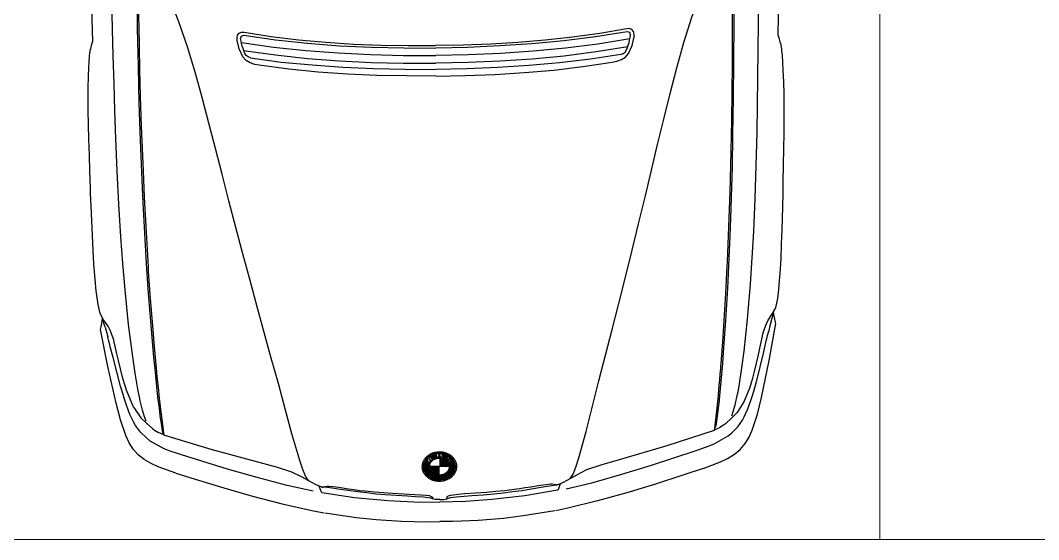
# Model space of a CAD drawing. Header units: inches. Extents: x 13 to 261, y -112 to -47.
# Drawn here: x 195.994 to 198.668, y -83.727 to -82.364 of the extents above; entities that cross this region are included whole.
import ezdxf

# ---------------------------------------------------------------- set-up
doc = ezdxf.new("R2010")
doc.units = ezdxf.units.IN
doc.header["$MEASUREMENT"] = 0
doc.layers.add('CAJONES', color=3, linetype='Continuous', lineweight=20)

msp = doc.modelspace()

# ---------------------------------------------------------------- linework, layer by layer
at = {"linetype": 'Continuous'}
for p, q in [((197.9843, -82.4026), (197.9885, -82.1515)), ((196.1844, -82.4187), (196.1756, -82.1678)), ((197.9942, -82.444), (197.9936, -82.4415)), ((196.1752, -82.4603), (196.1757, -82.4578)), ((197.9782, -83.1162), (197.9787, -83.1142)), ((196.2032, -83.132), (196.2027, -83.13)), ((196.2264, -83.2063), (196.2233, -83.1949)), ((197.9563, -83.1909), (197.9592, -83.1793)), ((197.8944, -83.3654), (197.8949, -83.3644)), ((196.2915, -83.3798), (196.291, -83.3788)), ((197.8166, -83.4386), (197.8305, -83.4325)), ((196.3706, -83.4516), (196.3566, -83.4457)), ((197.0713, -83.5249), (197.0545, -83.525)), ((197.068, -83.5236), (197.055, -83.5237)), ((197.0647, -83.5224), (197.0556, -83.5224)), ((197.0614, -83.5211), (197.0562, -83.5211)), ((197.0582, -83.5198), (197.0568, -83.5198)), ((197.059, -83.5185), (197.0576, -83.5185)), ((197.0599, -83.5172), (197.0584, -83.5172)), ((197.0624, -83.5159), (197.0593, -83.5159)), ((197.0617, -83.5146), (197.0603, -83.5146)), ((197.0629, -83.5133), (197.0614, -83.5133)), ((197.0635, -83.5172), (197.0614, -83.5172)), ((197.0668, -83.5119), (197.0626, -83.512)), ((197.0657, -83.5106), (197.064, -83.5107)), ((197.0673, -83.5093), (197.0654, -83.5093)), ((197.068, -83.5132), (197.0667, -83.5132)), ((197.0866, -83.5079), (197.0671, -83.508)), ((197.0682, -83.5171), (197.0679, -83.5171)), ((197.0866, -83.5066), (197.0689, -83.5067)), ((197.0715, -83.5184), (197.069, -83.5184)), ((197.0865, -83.5092), (197.0697, -83.5093)), ((197.0756, -83.5197), (197.0702, -83.5197)), ((197.0721, -83.5236), (197.0703, -83.5236)), ((197.0865, -83.5105), (197.0708, -83.5106)), ((197.0867, -83.5053), (197.071, -83.5054)), ((197.0731, -83.5223), (197.0711, -83.5223)), ((197.0742, -83.521), (197.0713, -83.521)), ((197.0865, -83.5118), (197.072, -83.5119)), ((197.0894, -83.513), (197.0731, -83.5132)), ((197.0867, -83.504), (197.0734, -83.5041)), ((197.0843, -83.5144), (197.0743, -83.5145)), ((197.0771, -83.5183), (197.0748, -83.5184)), ((197.0813, -83.5157), (197.0754, -83.5158)), ((197.0868, -83.5027), (197.0763, -83.5027)), ((197.079, -83.517), (197.0764, -83.517)), ((197.0868, -83.5014), (197.0798, -83.5014)), ((197.1033, -83.4999), (197.0849, -83.5001)), ((197.0991, -83.5116), (197.0893, -83.5117)), ((197.0917, -83.5091), (197.0907, -83.5091)), ((197.0922, -83.5104), (197.0907, -83.5104)), ((197.0911, -83.5078), (197.0908, -83.5078)), ((197.0968, -83.5013), (197.0914, -83.5013)), ((197.0963, -83.5026), (197.0919, -83.5026)), ((197.0958, -83.5039), (197.0925, -83.5039)), ((197.0953, -83.5052), (197.093, -83.5052)), ((197.0948, -83.5065), (197.0935, -83.5065)), ((197.0943, -83.5078), (197.094, -83.5078)), ((197.1024, -83.5155), (197.0942, -83.5156)), ((197.1058, -83.5168), (197.0942, -83.5169)), ((197.1081, -83.5181), (197.0942, -83.5182)), ((197.1101, -83.5193), (197.0942, -83.5195)), ((197.1116, -83.5206), (197.0943, -83.5208)), ((197.1129, -83.5219), (197.0943, -83.5221)), ((197.1141, -83.5232), (197.0943, -83.5234)), ((197.115, -83.5245), (197.0943, -83.5247)), ((197.0977, -83.5104), (197.0961, -83.5104)), ((197.0976, -83.5091), (197.0967, -83.5091)), ((197.0975, -83.5078), (197.0972, -83.5078)), ((197.1126, -83.5128), (197.099, -83.5129)), ((197.1083, -83.5012), (197.1014, -83.5012)), ((197.1119, -83.5024), (197.1014, -83.5025)), ((197.1148, -83.5037), (197.1015, -83.5038)), ((197.1173, -83.505), (197.1016, -83.5051)), ((197.1193, -83.5063), (197.1016, -83.5064)), ((197.1212, -83.5075), (197.1017, -83.5077)), ((197.1229, -83.5088), (197.1018, -83.509)), ((197.1175, -83.5102), (197.1018, -83.5103)), ((197.1167, -83.5115), (197.1019, -83.5116)), ((197.1117, -83.5141), (197.1041, -83.5142)), ((197.1116, -83.5154), (197.1071, -83.5155)), ((197.1122, -83.5167), (197.1095, -83.5168)), ((197.1134, -83.518), (197.1114, -83.518)), ((197.1146, -83.5193), (197.1129, -83.5193)), ((197.1158, -83.5206), (197.1143, -83.5206)), ((197.117, -83.5219), (197.1155, -83.5219)), ((197.1186, -83.5167), (197.116, -83.5167)), ((197.1173, -83.5154), (197.1163, -83.5154)), ((197.1182, -83.5232), (197.1165, -83.5232)), ((197.1198, -83.518), (197.1172, -83.518)), ((197.1341, -83.5243), (197.1173, -83.5245)), ((197.1192, -83.5193), (197.1185, -83.5193)), ((197.1223, -83.514), (197.1198, -83.5141)), ((197.1336, -83.523), (197.1204, -83.5232)), ((197.1235, -83.5153), (197.1209, -83.5153)), ((197.1229, -83.5166), (197.1221, -83.5166)), ((197.133, -83.5217), (197.1222, -83.5218)), ((197.1244, -83.5101), (197.1225, -83.5101)), ((197.1257, -83.5114), (197.1237, -83.5114)), ((197.1324, -83.5204), (197.1241, -83.5205)), ((197.127, -83.5127), (197.125, -83.5127)), ((197.1317, -83.5192), (197.126, -83.5192)), ((197.1281, -83.514), (197.1262, -83.514)), ((197.1291, -83.5153), (197.1274, -83.5153)), ((197.1309, -83.5179), (197.1278, -83.5179)), ((197.13, -83.5166), (197.1286, -83.5166)), ((197.0686, -83.5327), (197.0529, -83.5329)), ((197.0685, -83.534), (197.0529, -83.5342)), ((197.0684, -83.5353), (197.0529, -83.5355)), ((197.0685, -83.5366), (197.0529, -83.5368)), ((197.0686, -83.5379), (197.053, -83.5381)), ((197.0688, -83.5314), (197.0531, -83.5316)), ((197.0689, -83.5392), (197.0531, -83.5394)), ((197.0691, -83.5301), (197.0533, -83.5303)), ((197.0692, -83.5405), (197.0533, -83.5407)), ((197.0695, -83.5288), (197.0535, -83.529)), ((197.0696, -83.5418), (197.0536, -83.542)), ((197.07, -83.5275), (197.0538, -83.5277)), ((197.0701, -83.5431), (197.0539, -83.5432)), ((197.0706, -83.5262), (197.0541, -83.5263)), ((197.0707, -83.5444), (197.0543, -83.5445)), ((197.0715, -83.5457), (197.0547, -83.5458)), ((197.0723, -83.547), (197.0552, -83.5471)), ((197.0733, -83.5483), (197.0558, -83.5484)), ((197.0745, -83.5496), (197.0564, -83.5497)), ((197.0758, -83.5509), (197.0571, -83.551)), ((197.1203, -83.5349), (197.0684, -83.5353)), ((197.0944, -83.5351), (197.0704, -83.5353)), ((197.0944, -83.5364), (197.0705, -83.5366)), ((197.0944, -83.5377), (197.0707, -83.5379)), ((197.0944, -83.539), (197.0709, -83.5392)), ((197.0944, -83.5403), (197.0713, -83.5405)), ((197.0944, -83.5416), (197.0717, -83.5418)), ((197.0945, -83.5429), (197.0723, -83.5431)), ((197.0945, -83.5442), (197.0729, -83.5444)), ((197.0945, -83.5455), (197.0738, -83.5457)), ((197.0945, -83.5468), (197.0747, -83.547)), ((197.0945, -83.5481), (197.0758, -83.5483)), ((197.0945, -83.5494), (197.0772, -83.5495)), ((197.0945, -83.5507), (197.0787, -83.5508)), ((197.1158, -83.5258), (197.0943, -83.526)), ((197.1165, -83.5271), (197.0943, -83.5273)), ((197.1171, -83.5284), (197.0943, -83.5286)), ((197.1175, -83.5297), (197.0943, -83.5299)), ((197.1179, -83.531), (197.0944, -83.5312)), ((197.1181, -83.5323), (197.0944, -83.5325)), ((197.1183, -83.5336), (197.0944, -83.5338)), ((197.1312, -83.5517), (197.1117, -83.5518)), ((197.1319, -83.5504), (197.1132, -83.5505)), ((197.1326, -83.549), (197.1145, -83.5492)), ((197.1332, -83.5477), (197.1157, -83.5479)), ((197.1338, -83.5464), (197.1167, -83.5466)), ((197.1342, -83.5451), (197.1175, -83.5453)), ((197.1345, -83.5256), (197.118, -83.5258)), ((197.1347, -83.5438), (197.1182, -83.544)), ((197.1349, -83.5269), (197.1187, -83.5271)), ((197.135, -83.5425), (197.1188, -83.5427)), ((197.1352, -83.5282), (197.1192, -83.5284)), ((197.1353, -83.5412), (197.1193, -83.5414)), ((197.1354, -83.5295), (197.1196, -83.5297)), ((197.1355, -83.5399), (197.1197, -83.5401)), ((197.1356, -83.5308), (197.1199, -83.531)), ((197.1357, -83.5386), (197.12, -83.5388)), ((197.1358, -83.5321), (197.1201, -83.5323)), ((197.1358, -83.5373), (197.1202, -83.5375)), ((197.1359, -83.5334), (197.1203, -83.5336)), ((197.1359, -83.5347), (197.1203, -83.5349)), ((197.1359, -83.536), (197.1203, -83.5362)), ((197.0774, -83.5521), (197.0579, -83.5523)), ((197.0793, -83.5534), (197.0587, -83.5536)), ((197.0816, -83.5547), (197.0596, -83.5549)), ((197.0847, -83.556), (197.0607, -83.5562)), ((197.0897, -83.5572), (197.0618, -83.5575)), ((197.1261, -83.5582), (197.0631, -83.5588)), ((197.1248, -83.5595), (197.0644, -83.5601)), ((197.1233, -83.5608), (197.0659, -83.5613)), ((197.1217, -83.5621), (197.0676, -83.5626)), ((197.1199, -83.5635), (197.0694, -83.5639)), ((197.1178, -83.5648), (197.0715, -83.5652)), ((197.1154, -83.5661), (197.074, -83.5665)), ((197.1125, -83.5674), (197.0768, -83.5677)), ((197.109, -83.5688), (197.0804, -83.569)), ((197.0945, -83.552), (197.0806, -83.5521)), ((197.0946, -83.5533), (197.083, -83.5534)), ((197.1039, -83.5701), (197.0855, -83.5703)), ((197.0946, -83.5546), (197.0863, -83.5547)), ((197.1274, -83.5569), (197.0994, -83.5571)), ((197.1285, -83.5556), (197.1044, -83.5558)), ((197.1295, -83.5543), (197.1075, -83.5545)), ((197.1304, -83.553), (197.1098, -83.5532))]:
    msp.add_line(p, q, dxfattribs=at)
for points in [[(196.3243, -83.416), (196.3192, -83.402), (196.3145, -83.3871), (196.3078, -83.3586), (196.3078, -83.3586), (196.3073, -83.3561), (196.3057, -83.3481), (196.3025, -83.3317), (196.2952, -83.2902), (196.2888, -83.2468), (196.278, -83.1624), (196.2687, -83.071), (196.2631, -83.002), (196.258, -82.9325), (196.2527, -82.8466), (196.2484, -82.7601), (196.2446, -82.6737), (196.242, -82.6012), (196.2399, -82.5292), (196.2377, -82.4572), (196.2356, -82.3857), (196.2339, -82.3102), (196.2317, -82.2348), (196.2298, -82.1323)], [(197.8622, -83.4022), (197.8671, -83.3882), (197.8715, -83.3731), (197.8777, -83.3446), (197.8777, -83.3446), (197.8782, -83.3421), (197.8796, -83.3341), (197.8825, -83.3175), (197.8891, -83.276), (197.8947, -83.2324), (197.904, -83.1478), (197.9116, -83.0563), (197.916, -82.9872), (197.9199, -82.9177), (197.9236, -82.8316), (197.9264, -82.7451), (197.9286, -82.6586), (197.9299, -82.5861), (197.9308, -82.5141), (197.9316, -82.4421), (197.9325, -82.3705), (197.9328, -82.295), (197.9337, -82.2195), (197.9337, -82.117)], [(197.4378, -83.5666), (197.4456, -83.5554), (197.4529, -83.5364), (197.4607, -83.5123), (197.4801, -83.4426), (197.4965, -83.3765), (197.5134, -83.3098), (197.5308, -83.2427), (197.5482, -83.175), (197.5656, -83.1074), (197.583, -83.0377), (197.6003, -82.9675), (197.6177, -82.8979), (197.6346, -82.8277), (197.6515, -82.7571), (197.6674, -82.6899), (197.6838, -82.6228), (197.7002, -82.5556), (197.7176, -82.4885), (197.7365, -82.4218), (197.7574, -82.3556), (197.7901, -82.2663), (197.8067, -82.2287)], [(196.7516, -83.5727), (196.7436, -83.5617), (196.7359, -83.5428), (196.7277, -83.5189), (196.7071, -83.4495), (196.6895, -83.3837), (196.6714, -83.3174), (196.6528, -83.2505), (196.6342, -83.1832), (196.6156, -83.1159), (196.597, -83.0465), (196.5784, -82.9767), (196.5598, -82.9073), (196.5416, -82.8375), (196.5235, -82.7672), (196.5064, -82.7003), (196.4888, -82.6335), (196.4712, -82.5666), (196.4526, -82.4998), (196.4325, -82.4335), (196.4104, -82.3677), (196.3761, -82.279), (196.3588, -82.2416)], [(197.8668, -82.2876), (197.8675, -82.3711), (197.8669, -82.4706), (197.8663, -82.5676), (197.8646, -82.6647), (197.8629, -82.7492), (197.8606, -82.8292), (197.8578, -82.9087), (197.8545, -82.9883), (197.8507, -83.0673), (197.846, -83.1513), (197.8397, -83.2344), (197.8375, -83.2649), (197.8312, -83.3395), (197.8279, -83.3695), (197.8252, -83.395), (197.8233, -83.4091), (197.8214, -83.4221), (197.82, -83.4281)], [(196.2998, -82.3016), (196.3006, -82.3851), (196.303, -82.4846), (196.3053, -82.5816), (196.3087, -82.6786), (196.312, -82.7631), (196.3157, -82.843), (196.3199, -82.9225), (196.3246, -83.002), (196.3298, -83.0809), (196.336, -83.1649), (196.3438, -83.2478), (196.3466, -83.2783), (196.3542, -83.3527), (196.358, -83.3827), (196.3612, -83.4081), (196.3633, -83.4221), (196.3655, -83.4351), (196.367, -83.4411)], [(196.3035, -82.3161), (196.3046, -82.3871), (196.3054, -82.4256), (196.3057, -82.4521), (196.3064, -82.4731), (196.307, -82.4926), (196.3087, -82.5641), (196.3114, -82.6416), (196.3159, -82.7585), (196.319, -82.828), (196.3239, -82.9195), (196.3292, -83.0104), (196.3298, -83.0229), (196.3349, -83.0944), (196.3406, -83.1653), (196.345, -83.2208), (196.3506, -83.2777), (196.3511, -83.2847), (196.3517, -83.2907), (196.3533, -83.3057), (196.3549, -83.3207), (196.3566, -83.3357), (196.3577, -83.3477), (196.3604, -83.3706), (196.3658, -83.4176), (196.369, -83.4396), (196.3701, -83.4486), (196.3706, -83.4526)], [(197.8634, -82.3022), (197.8635, -82.3732), (197.8634, -82.4117), (197.8636, -82.4382), (197.8633, -82.4592), (197.863, -82.4787), (197.8626, -82.5502), (197.8613, -82.6277), (197.8588, -82.7447), (197.857, -82.8142), (197.8538, -82.9058), (197.8501, -82.9968), (197.8497, -83.0093), (197.8459, -83.0808), (197.8415, -83.1519), (197.838, -83.2074), (197.8335, -83.2645), (197.8331, -83.2715), (197.8326, -83.2775), (197.8312, -83.2925), (197.8299, -83.3075), (197.8285, -83.3225), (197.8276, -83.3345), (197.8253, -83.3575), (197.8208, -83.4046), (197.8179, -83.4266), (197.817, -83.4356), (197.8166, -83.4396)], [(196.5629, -82.4168), (196.5628, -82.4098), (196.5642, -82.4028), (196.5682, -82.3972), (196.5747, -82.3947), (196.5817, -82.3951)], [(196.5817, -82.3951), (196.6528, -82.4065), (196.7244, -82.4149), (196.7964, -82.4212), (196.8685, -82.4261), (196.9405, -82.4289), (197.0125, -82.4303), (197.0845, -82.4301)], [(197.5866, -82.3861), (197.5157, -82.3988), (197.4443, -82.4084), (197.3724, -82.4161), (197.3004, -82.4222), (197.2285, -82.4263), (197.1565, -82.429), (197.0845, -82.4301)], [(197.5877, -82.3936), (197.5048, -82.4074), (197.4209, -82.4176), (197.337, -82.4259), (197.253, -82.4311), (197.1685, -82.4349), (197.0846, -82.4366)], [(197.5712, -82.4538), (197.5772, -82.4512), (197.5827, -82.4472), (197.5861, -82.4416), (197.5886, -82.4351), (197.5905, -82.4286), (197.5925, -82.4221), (197.5939, -82.4156), (197.5953, -82.4091), (197.5963, -82.4021), (197.5942, -82.3961), (197.5877, -82.3936)], [(197.6058, -82.4075), (197.6058, -82.4005), (197.6042, -82.3935), (197.6001, -82.388), (197.5936, -82.3856), (197.5866, -82.3861)], [(196.1786, -82.4397), (196.181, -82.4292), (196.1844, -82.4187)], [(196.6214, -82.4818), (196.6094, -82.4794), (196.5974, -82.4755), (196.5868, -82.4691), (196.5782, -82.4597), (196.5686, -82.4387), (196.5629, -82.4168)], [(196.5983, -82.4625), (196.5923, -82.46), (196.5867, -82.4561), (196.5832, -82.4506), (196.5806, -82.4441), (196.5786, -82.4377), (196.5765, -82.4312), (196.5749, -82.4247), (196.5734, -82.4182), (196.5723, -82.4112), (196.5743, -82.4052), (196.5807, -82.4026)], [(196.5744, -82.4217), (196.6585, -82.4339), (196.7436, -82.4432), (196.8287, -82.4494), (196.9142, -82.4537), (196.9992, -82.4559), (197.0847, -82.4561)], [(196.5807, -82.4026), (196.6639, -82.4149), (196.7479, -82.4236), (196.832, -82.4304), (196.916, -82.4341), (197.0006, -82.4364), (197.0846, -82.4366)], [(197.5944, -82.4126), (197.5105, -82.4263), (197.4256, -82.4371), (197.3406, -82.4448), (197.2552, -82.4506), (197.1702, -82.4544), (197.0847, -82.4561)], [(197.5484, -82.4735), (197.5604, -82.4709), (197.5724, -82.4668), (197.5828, -82.4602), (197.5912, -82.4506), (197.6005, -82.4295), (197.6058, -82.4075)], [(197.9905, -82.4235), (197.9879, -82.413), (197.9843, -82.4026)], [(197.991, -82.424), (197.9905, -82.4235), (197.991, -82.424)], [(197.9936, -82.4415), (197.9926, -82.433), (197.9911, -82.4235)], [(196.1757, -82.4578), (196.1766, -82.4493), (196.1779, -82.4398)], [(196.1781, -82.4402), (196.1786, -82.4397), (196.1781, -82.4402)], [(196.5801, -82.4426), (196.6637, -82.4544), (196.7478, -82.4636), (196.8318, -82.4699), (196.9159, -82.4741), (197.0004, -82.4759), (197.0849, -82.4761)], [(197.5891, -82.4336), (197.5057, -82.4469), (197.4218, -82.4576), (197.3378, -82.4654), (197.2539, -82.4711), (197.1694, -82.4744), (197.0849, -82.4761)], [(197.5712, -82.4538), (197.4908, -82.466), (197.4099, -82.4752), (197.329, -82.4824), (197.2475, -82.4877), (197.1666, -82.4909), (197.0851, -82.4926)], [(197.9787, -83.1142), (197.983, -83.0936), (197.9858, -83.0701), (197.9872, -83.0576), (197.9903, -83.0171), (197.992, -82.988), (197.9932, -82.9515), (197.9949, -82.9125), (197.9963, -82.854), (197.9975, -82.818), (197.9974, -82.8025), (197.9977, -82.7875), (197.9983, -82.7435), (197.999, -82.701), (197.9996, -82.659), (197.9997, -82.621), (197.9999, -82.5849), (197.9997, -82.555), (197.9989, -82.5265), (197.9976, -82.4935), (197.9953, -82.455), (197.9942, -82.4445)], [(196.2027, -83.13), (196.198, -83.1096), (196.1948, -83.0861), (196.1932, -83.0736), (196.1894, -83.0332), (196.1871, -83.0042), (196.1853, -82.9677), (196.1829, -82.9287), (196.1804, -82.8702), (196.1786, -82.8343), (196.1784, -82.8188), (196.1778, -82.8038), (196.1764, -82.7598), (196.175, -82.7173), (196.1737, -82.6753), (196.1728, -82.6373), (196.172, -82.6013), (196.1717, -82.5713), (196.172, -82.5428), (196.1727, -82.5098), (196.1743, -82.4713), (196.1752, -82.4608)], [(196.5983, -82.4625), (196.6789, -82.4733), (196.7599, -82.481), (196.841, -82.4868), (196.9225, -82.4906), (197.0036, -82.4924), (197.0851, -82.4926)], [(197.0852, -82.5101), (197.0077, -82.5098), (196.9302, -82.5085), (196.8527, -82.5052), (196.7756, -82.4999), (196.6985, -82.4921), (196.6214, -82.4818)], [(197.0852, -82.5101), (197.1627, -82.5084), (197.2402, -82.5057), (197.3176, -82.501), (197.3946, -82.4944), (197.4715, -82.4852), (197.5484, -82.4735)], [(197.9644, -83.1413), (197.9693, -83.1337), (197.9757, -83.1227)], [(197.9757, -83.1227), (197.9767, -83.1207), (197.9777, -83.1182)], [(197.9777, -83.1182), (197.9777, -83.1182), (197.9782, -83.1162)], [(196.2038, -83.134), (196.2038, -83.134), (196.2032, -83.132)], [(196.2058, -83.1385), (196.2048, -83.1365), (196.2038, -83.134)], [(196.2046, -83.1755), (196.2061, -83.1685), (196.2075, -83.1595), (196.2098, -83.1452)], [(196.2175, -83.1569), (196.2124, -83.1495), (196.2058, -83.1385)], [(196.2166, -83.1694), (196.213, -83.159), (196.21, -83.1454)], [(197.9438, -83.187), (197.9472, -83.1759), (197.9526, -83.1619), (197.957, -83.1529), (197.9644, -83.1413)], [(197.9655, -83.1538), (197.9689, -83.1432), (197.9717, -83.1296)], [(197.9776, -83.1597), (197.976, -83.1527), (197.9744, -83.1437), (197.9718, -83.1294)], [(196.2454, -83.3687), (196.2235, -83.2724), (196.2046, -83.1755)], [(196.2166, -83.1694), (196.2181, -83.1749), (196.2207, -83.1849), (196.2223, -83.1909), (196.2233, -83.1939), (196.2233, -83.1949)], [(196.2389, -83.2022), (196.2353, -83.1913), (196.2297, -83.1773), (196.2251, -83.1683), (196.2175, -83.1569)], [(197.9403, -83.3535), (197.9604, -83.2568), (197.9776, -83.1597)], [(197.9655, -83.1538), (197.9641, -83.1593), (197.9617, -83.1693), (197.9602, -83.1753), (197.9592, -83.1783), (197.9592, -83.1793)], [(196.2715, -83.3314), (196.2674, -83.318), (196.2623, -83.3005), (196.2566, -83.2786), (196.2514, -83.2566), (196.2472, -83.2392), (196.2399, -83.2077), (196.2389, -83.2022)], [(197.784, -83.4879), (197.8004, -83.4818), (197.8164, -83.4751), (197.8527, -83.4548), (197.8626, -83.4462), (197.878, -83.4306), (197.8903, -83.413), (197.8948, -83.4049), (197.9046, -83.3838), (197.9133, -83.3593), (197.9172, -83.3462), (197.9216, -83.3312), (197.9279, -83.3091), (197.9462, -83.2335), (197.953, -83.2054), (197.9544, -83.1999), (197.9563, -83.1909)], [(197.9135, -83.3168), (197.9173, -83.3032), (197.9222, -83.2857), (197.9275, -83.2636), (197.9323, -83.2416), (197.9361, -83.224), (197.9429, -83.1925), (197.9438, -83.187)], [(196.404, -83.5003), (196.3875, -83.4944), (196.3714, -83.4881), (196.3348, -83.4684), (196.3247, -83.46), (196.309, -83.4446), (196.2964, -83.4272), (196.2918, -83.4193), (196.2816, -83.3984), (196.2724, -83.3739), (196.2683, -83.361), (196.2637, -83.346), (196.257, -83.3241), (196.2373, -83.2487), (196.23, -83.2208), (196.2285, -83.2153), (196.2264, -83.2063)], [(196.291, -83.3788), (196.2767, -83.3454), (196.272, -83.3329), (196.2715, -83.3314)], [(197.8949, -83.3644), (197.9086, -83.3308), (197.913, -83.3183), (197.9135, -83.3168)], [(197.787, -83.5399), (197.8328, -83.5225), (197.8512, -83.5138), (197.8691, -83.5027), (197.8845, -83.49), (197.8974, -83.4749), (197.9077, -83.4578), (197.9161, -83.4392), (197.9297, -83.3971), (197.9403, -83.3535)], [(196.402, -83.5523), (196.3559, -83.5357), (196.3373, -83.5274), (196.3192, -83.5165), (196.3036, -83.5042), (196.2904, -83.4893), (196.2798, -83.4724), (196.2711, -83.4539), (196.2568, -83.4121), (196.2454, -83.3687)], [(196.2915, -83.3798), (196.3102, -83.4071), (196.3252, -83.4214)], [(197.8944, -83.3654), (197.8761, -83.3931), (197.8614, -83.4077)], [(197.8614, -83.4077), (197.8454, -83.4229), (197.8409, -83.4264), (197.8305, -83.4325)], [(196.3252, -83.4214), (196.3415, -83.4363), (196.346, -83.4398), (196.3566, -83.4457)], [(196.3706, -83.4516), (196.3691, -83.4476), (196.367, -83.4411)], [(197.482, -83.5431), (197.5219, -83.5293), (197.5677, -83.5164), (197.6929, -83.4797), (197.8166, -83.4396)], [(197.8166, -83.4386), (197.818, -83.4346), (197.82, -83.4281)], [(196.707, -83.5501), (196.6669, -83.5369), (196.6208, -83.5248), (196.495, -83.4904), (196.3706, -83.4526)], [(197.4269, -83.5938), (197.4948, -83.5775), (197.5736, -83.5553), (197.6514, -83.5316), (197.771, -83.492), (197.784, -83.4879)], [(196.763, -83.5997), (196.6948, -83.5847), (196.6156, -83.5639), (196.5374, -83.5416), (196.4171, -83.5041), (196.404, -83.5003)], [(197.1227, -83.5103), (197.129, -83.517), (197.1191, -83.5241), (197.1124, -83.517)], [(197.1176, -83.5156), (197.1203, -83.5185), (197.1187, -83.5196), (197.116, -83.5167)], [(197.12, -83.5144), (197.1224, -83.517), (197.124, -83.5159), (197.1216, -83.5133), (197.1216, -83.5133)], [(196.7859, -83.5888), (196.7708, -83.583), (196.7577, -83.5761), (196.7336, -83.5628), (196.707, -83.5501)], [(197.787, -83.5399), (197.7366, -83.5568), (197.6618, -83.581), (197.5865, -83.6042), (197.5092, -83.6254), (197.4314, -83.6446), (197.3999, -83.6509)], [(197.4038, -83.5833), (197.4188, -83.5772), (197.4317, -83.5701), (197.4556, -83.5564), (197.482, -83.5431)], [(196.402, -83.5523), (196.4527, -83.5683), (196.5279, -83.5912), (196.6036, -83.613), (196.6812, -83.6328), (196.7594, -83.6506), (196.791, -83.6563)], [(196.7781, -83.5858), (196.783, -83.5994), (196.784, -83.6014), (196.7855, -83.6029)], [(196.7855, -83.6029), (196.8716, -83.6161), (196.9587, -83.6243), (197.0272, -83.6277), (197.0952, -83.6286)], [(196.7859, -83.5888), (196.7864, -83.5888), (196.7879, -83.5888), (196.7899, -83.5883), (196.7938, -83.5878), (196.7993, -83.5867), (196.8038, -83.5867), (196.8148, -83.5876), (196.8299, -83.5895), (196.8554, -83.5932), (196.8704, -83.5951), (196.8849, -83.5975), (196.8995, -83.5988), (196.9235, -83.6016), (196.9475, -83.6034), (196.9715, -83.6052), (197.0005, -83.6069), (197.03, -83.6082), (197.046, -83.609), (197.0596, -83.6104), (197.0676, -83.6113), (197.0726, -83.6133), (197.0761, -83.6153), (197.0766, -83.6172), (197.0771, -83.6182), (197.0771, -83.6192), (197.0771, -83.6197), (197.0761, -83.6198), (197.0746, -83.6193), (197.0716, -83.6183), (197.0656, -83.6168), (197.0516, -83.6155), (197.0311, -83.6142), (197.0106, -83.6128), (196.9811, -83.6111), (196.9515, -83.6089), (196.9275, -83.6071), (196.9035, -83.6043), (196.8795, -83.6015), (196.8539, -83.5982), (196.8284, -83.594), (196.8064, -83.5907), (196.7939, -83.5893), (196.7879, -83.5888), (196.7859, -83.5888)], [(197.4045, -83.5973), (197.3186, -83.6121), (197.2317, -83.6219), (197.1632, -83.6265), (197.0952, -83.6286)], [(197.4038, -83.5833), (197.4033, -83.5833), (197.4018, -83.5833), (197.3998, -83.5829), (197.3958, -83.5824), (197.3903, -83.5814), (197.3858, -83.5815), (197.3748, -83.5826), (197.3598, -83.5847), (197.3344, -83.5889), (197.3194, -83.5911), (197.3049, -83.5937), (197.2904, -83.5953), (197.2665, -83.5986), (197.2425, -83.6008), (197.2185, -83.603), (197.1895, -83.6052), (197.16, -83.607), (197.144, -83.6081), (197.1306, -83.6098), (197.1226, -83.6108), (197.1176, -83.6129), (197.1141, -83.6149), (197.1136, -83.6169), (197.1131, -83.6179), (197.1131, -83.6189), (197.1131, -83.6194), (197.1141, -83.6194), (197.1156, -83.6189), (197.1186, -83.6179), (197.1246, -83.6163), (197.1386, -83.6147), (197.1591, -83.613), (197.1796, -83.6113), (197.2091, -83.6091), (197.2385, -83.6063), (197.2625, -83.6041), (197.2865, -83.6009), (197.3105, -83.5977), (197.3359, -83.5939), (197.3614, -83.5892), (197.3834, -83.5855), (197.3958, -83.5839), (197.4018, -83.5833), (197.4038, -83.5833)], [(197.4115, -83.5802), (197.4069, -83.5938), (197.4059, -83.5958), (197.4045, -83.5973)], [(197.0952, -83.6216), (197.0912, -83.6216), (197.0867, -83.6217), (197.0832, -83.6217), (197.0797, -83.6207), (197.0766, -83.6197)], [(197.0952, -83.6216), (197.0992, -83.6215), (197.1037, -83.6215), (197.1072, -83.6215), (197.1107, -83.6204), (197.1136, -83.6194)], [(196.7935, -83.6568), (196.8766, -83.6685), (196.9026, -83.6713), (196.9286, -83.6741), (196.9952, -83.678), (197.0617, -83.6799), (197.0957, -83.6796)], [(197.3974, -83.6514), (197.3146, -83.6646), (197.2886, -83.6679), (197.2626, -83.6711), (197.1962, -83.6762), (197.1297, -83.6793), (197.0957, -83.6796)]]:
    msp.add_lwpolyline(points, dxfattribs=at)
for points in [[(197.0494, -83.5355, -0.056462), (197.0502, -83.5279, -0.055115), (197.0527, -83.5205, -0.052786), (197.0568, -83.5138, -0.05002), (197.0623, -83.5078, -0.047333), (197.0691, -83.5029, -0.045092), (197.0768, -83.4992, -0.043513), (197.0853, -83.4969, -0.042704), (197.094, -83.4961, -0.042704), (197.1028, -83.4968, -0.043513), (197.1113, -83.4989, -0.045092), (197.1191, -83.5024, -0.047333), (197.126, -83.5072, -0.05002), (197.1316, -83.5131, -0.052786), (197.1358, -83.5198, -0.055115), (197.1385, -83.5271, -0.056462), (197.1394, -83.5347, -0.056462), (197.1386, -83.5423, -0.055115), (197.1361, -83.5496, -0.052786), (197.132, -83.5564, -0.05002), (197.1265, -83.5624, -0.047333), (197.1197, -83.5673, -0.045092), (197.1119, -83.571, -0.043513), (197.1035, -83.5733, -0.042704), (197.0947, -83.5741, -0.042704), (197.086, -83.5734, -0.043513), (197.0775, -83.5713, -0.045092), (197.0697, -83.5677, -0.047333), (197.0628, -83.5629, -0.05002), (197.0572, -83.5571, -0.052786), (197.0529, -83.5504, -0.055115), (197.0503, -83.5431, -0.056462)], [(197.0941, -83.4991, -0.042704), (197.1022, -83.4997, -0.043513), (197.11, -83.5017, -0.045092), (197.1172, -83.5049, -0.047333), (197.1235, -83.5094, -0.05002), (197.1287, -83.5148, -0.052786), (197.1326, -83.521, -0.055115), (197.1351, -83.5277, -0.056462), (197.1359, -83.5347, -0.056462), (197.1352, -83.5417, -0.055115), (197.1329, -83.5485, -0.052786), (197.1291, -83.5548, -0.05002), (197.124, -83.5603, -0.047333), (197.1177, -83.5648, -0.045092), (197.1106, -83.5682, -0.043513), (197.1028, -83.5703, -0.042704), (197.0947, -83.5711, -0.042704), (197.0866, -83.5705, -0.043513), (197.0788, -83.5685, -0.045092), (197.0716, -83.5652, -0.047333), (197.0652, -83.5608, -0.05002), (197.06, -83.5554, -0.052786), (197.0561, -83.5492, -0.055115), (197.0537, -83.5425, -0.056462), (197.0529, -83.5355, -0.056462), (197.0536, -83.5284, -0.055115), (197.0559, -83.5217, -0.052786), (197.0597, -83.5154, -0.05002), (197.0648, -83.5099, -0.047333), (197.071, -83.5054, -0.045092), (197.0782, -83.502, -0.043513), (197.086, -83.4999, -0.042704)], [(197.0942, -83.5126, -0.042704), (197.0993, -83.513, -0.043513), (197.1041, -83.5142, -0.045092), (197.1086, -83.5163, -0.047333), (197.1126, -83.519, -0.05002), (197.1159, -83.5224, -0.052786), (197.1183, -83.5263, -0.055115), (197.1198, -83.5305, -0.056462), (197.1203, -83.5349, -0.056462), (197.1199, -83.5392, -0.055115), (197.1185, -83.5435, -0.052786), (197.1161, -83.5474, -0.05002), (197.1129, -83.5508, -0.047333), (197.109, -83.5537, -0.045092), (197.1045, -83.5558, -0.043513), (197.0997, -83.5571, -0.042704), (197.0946, -83.5576, -0.042704), (197.0895, -83.5572, -0.043513), (197.0846, -83.556, -0.045092), (197.0801, -83.5539, -0.047333), (197.0762, -83.5512, -0.05002), (197.0729, -83.5478, -0.052786), (197.0705, -83.5439, -0.055115), (197.069, -83.5397, -0.056462), (197.0684, -83.5353, -0.056462), (197.0689, -83.5309, -0.055115), (197.0703, -83.5267, -0.052786), (197.0727, -83.5228, -0.05002), (197.0759, -83.5193, -0.047333), (197.0798, -83.5165, -0.045092), (197.0843, -83.5144, -0.043513), (197.0891, -83.5131, -0.042704)]]:
    msp.add_lwpolyline(points, format="xyb", close=True, dxfattribs=at)
for points in [[(197.0687, -83.5082), (197.0765, -83.5169), (197.0737, -83.5192), (197.0677, -83.5169), (197.0717, -83.5214), (197.0698, -83.5243), (197.0582, -83.5198), (197.0602, -83.5167), (197.0647, -83.5184), (197.0615, -83.5148), (197.0639, -83.5122), (197.0687, -83.514), (197.0657, -83.5107)], [(197.1013, -83.5008), (197.1019, -83.512), (197.0977, -83.5115), (197.0975, -83.507), (197.0957, -83.5116), (197.0927, -83.5116), (197.0908, -83.507), (197.0906, -83.5116), (197.0864, -83.5121), (197.0868, -83.501), (197.0911, -83.5005), (197.0941, -83.5081), (197.0971, -83.5005)]]:
    msp.add_lwpolyline(points, close=True, dxfattribs=at)
for points in [[(197.1124, -83.517, -0.053032), (197.112, -83.5165, -0.055748), (197.1117, -83.5159, -0.057627), (197.1116, -83.5152, -0.058156), (197.1116, -83.5146, -0.057179), (197.1118, -83.514, -0.054981), (197.1121, -83.5134, -0.052134), (197.1125, -83.5128, -0.049237), (197.1131, -83.5124, -0.046745), (197.1137, -83.5121, -0.044932), (197.1144, -83.5119, -0.043938), (197.1152, -83.5118, -0.043818), (197.1159, -83.5118, -0.044576), (197.1166, -83.512, -0.044576)], [(197.116, -83.5167, -0.051748), (197.1159, -83.5165, -0.054351), (197.1158, -83.5164, -0.056193), (197.1158, -83.5162, -0.056799), (197.1158, -83.516, -0.055997), (197.1158, -83.5159, -0.054011), (197.1159, -83.5157, -0.051346), (197.116, -83.5156, -0.048556), (197.1162, -83.5155, -0.046081), (197.1163, -83.5154, -0.044201), (197.1165, -83.5153, -0.043062), (197.1167, -83.5153, -0.042729), (197.1169, -83.5153, -0.043217), (197.1171, -83.5153, -0.044502), (197.1173, -83.5154, -0.04651), (197.1175, -83.5155, -0.049071), (197.1176, -83.5156, -0.049071)], [(197.1166, -83.512, -0.057431), (197.1167, -83.5114, -0.05562), (197.117, -83.5108, -0.052954), (197.1173, -83.5103, -0.050038), (197.1178, -83.5099, -0.047381), (197.1184, -83.5096, -0.045314), (197.119, -83.5093, -0.044018), (197.1196, -83.5092, -0.04357), (197.1203, -83.5092, -0.043992), (197.121, -83.5093, -0.045263), (197.1216, -83.5095, -0.047309), (197.1222, -83.5099, -0.049952), (197.1227, -83.5103, -0.049952)], [(197.1216, -83.5133, 0.049195), (197.1214, -83.5131, 0.046619), (197.1213, -83.5131, 0.044593), (197.1211, -83.513, 0.043291), (197.1209, -83.5129, 0.042789), (197.1207, -83.5129, 0.04311), (197.1205, -83.513, 0.044241), (197.1203, -83.513, 0.046119), (197.1201, -83.5131, 0.048595), (197.12, -83.5133, 0.051392), (197.1199, -83.5134, 0.054067), (197.1198, -83.5136, 0.056064), (197.1198, -83.5137, 0.056876), (197.1198, -83.5139, 0.056274), (197.1198, -83.5141, 0.054429), (197.1199, -83.5142, 0.051819), (197.12, -83.5144, 0.051819)]]:
    msp.add_lwpolyline(points, format="xyb", dxfattribs=at)
at = {"layer": 'CAJONES'}
for p, q in [((198.2511, -78.7268), (198.2511, -83.7268)), ((191.0511, -83.7268), (207.8511, -83.7268))]:
    msp.add_line(p, q, dxfattribs=at)

doc.saveas('drawing.dxf')
